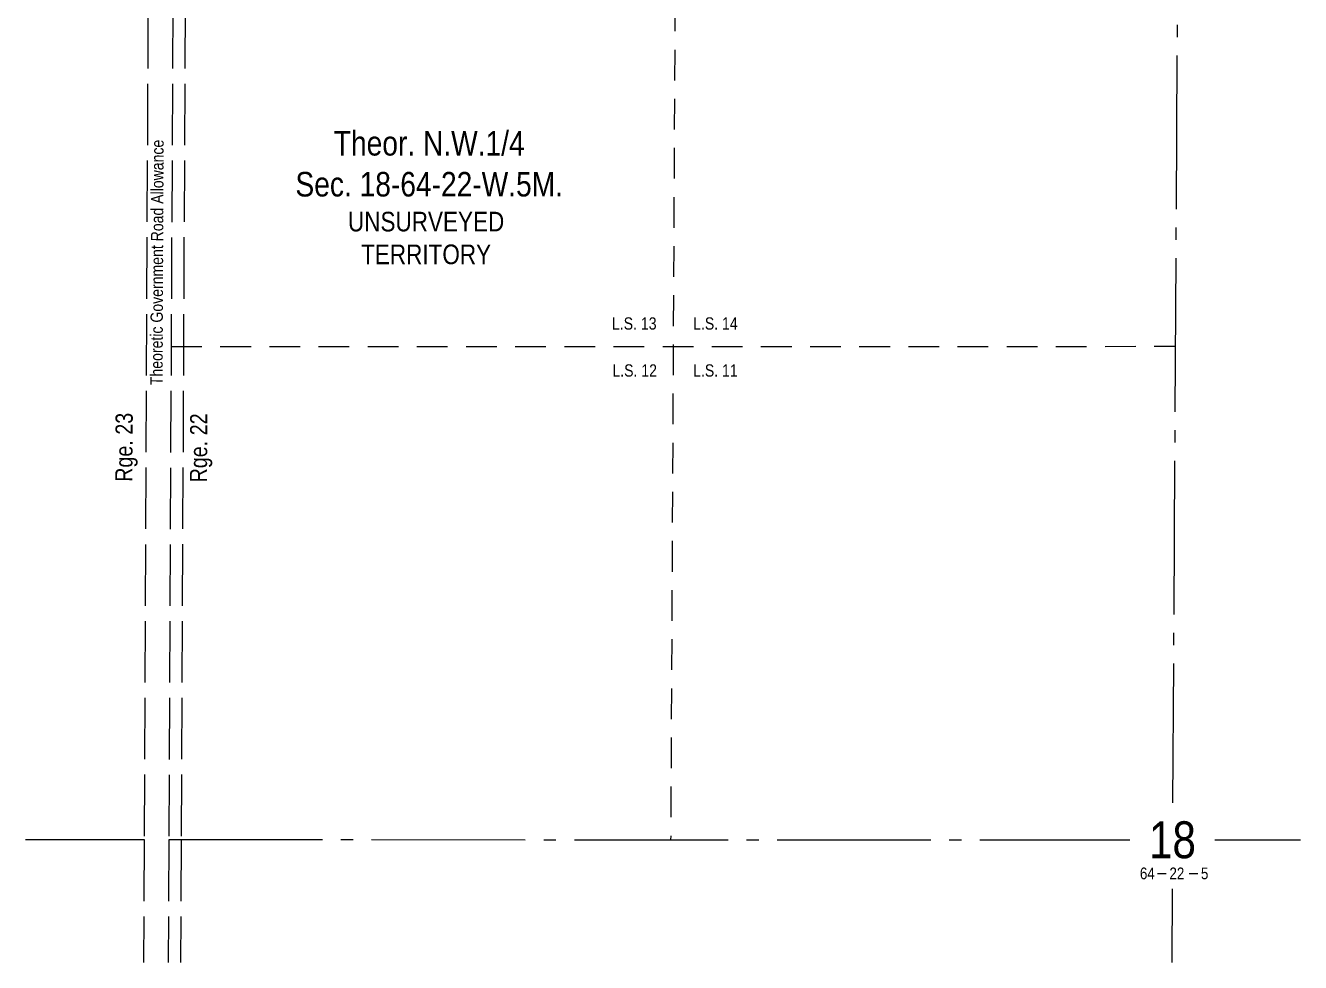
# Model space of a CAD drawing. Extents: x 478537 to 481996, y 6043277 to 6046701.
# Drawn here: x 478620 to 479658, y 6043329 to 6044091 of the extents above; entities that cross this region are included whole.
import ezdxf
from ezdxf.enums import TextEntityAlignment as Align

# ---------------------------------------------------------------- set-up
doc = ezdxf.new("R2010")
doc.units = 0
doc.header["$LTSCALE"] = 5
for name, pattern in [('foc-LSD', [8, 5, -3]), ('foc-QUARTERLINE', [33, 25, -3, 2, -3]), ('foc-UNSURVEYED', [12.5, 10, -2.5])]:
    doc.linetypes.add(name, pattern=pattern)
for name, color, linetype in [('10', 1, 'Continuous'), ('9', 3, 'Continuous'), ('C-SYMBOL', 7, 'Continuous'), ('D-TXT', 6, 'Continuous'), ('L-QSEC', 8, 'foc-QUARTERLINE'), ('L-ROAD-T', 7, 'Continuous'), ('L-SECLBL', 7, 'Continuous'), ('L-SECTION-LSD', 7, 'foc-LSD'), ('L-UNS-T', 3, 'Continuous'), ('L-USEC', 7, 'foc-UNSURVEYED')]:
    doc.layers.add(name, color=color, linetype=linetype)
doc.styles.add('100L', font='ARIALN.TTF', dxfattribs={"height": 11})
doc.styles.add('175L', font='ARIALN.TTF', dxfattribs={"height": 20})
doc.styles.add('80L', font='ARIALN.TTF', dxfattribs={"height": 10})
doc.styles.add('SIMPLEX', font='ARIALN.TTF')

# ---------------------------------------------------------------- blocks, each defined once
blk = doc.blocks.new('L-SECLBL')
at = {"layer": '9', "color": 7}
for p, q in [((-5.1, -27.8), (-12.3, -27.8)), ((20.7, -27.8), (13.5, -27.8))]:
    blk.add_line(p, q, dxfattribs=at)
at = {"layer": '10', "color": 2, "style": 'SIMPLEX'}
blk.add_attdef('SEC', text='', height=30, dxfattribs=at).set_placement((0, 0), align=Align.MIDDLE)
at = {"layer": '10', "color": 5, "style": '80L'}
blk.add_attdef('TWP', text='', height=9.5, dxfattribs=at).set_placement((-14.4, -27.4), align=Align.MIDDLE_RIGHT)
blk.add_attdef('RGE', text='', height=9.5, dxfattribs=at).set_placement((3.6, -27.4), align=Align.MIDDLE_CENTER)
blk.add_attdef('MER', text='', height=9.5, dxfattribs=at).set_placement((23.2, -27.4), align=Align.MIDDLE_LEFT)

msp = doc.modelspace()

# ---------------------------------------------------------------- linework, layer by layer
at = {"layer": 'L-QSEC'}
for p, q in [((479558.241, 6044232.019), (479553.859, 6043458.518)), ((478620.307, 6043428.791), (478716.878, 6043428.64)), ((478736.998, 6043428.637), (479519.067, 6043428.538)), ((479588.313, 6043428.53), (479657.895, 6043428.521)), ((479553.463, 6043388.556), (479553.123, 6043328.587))]:
    msp.add_line(p, q, dxfattribs=at)
at = {"layer": 'L-SECTION-LSD'}
for p, q in [((479149.446, 6044231.79), (479145.333, 6043428.586)), ((478738.836, 6043830.099), (479555.965, 6043830.277))]:
    msp.add_line(p, q, dxfattribs=at)
at = {"layer": 'L-USEC'}
for p, q in [((478720.553, 6044231.55), (478716.878, 6043428.64)), ((478740.673, 6044231.458), (478736.998, 6043428.548)), ((478750.712, 6044231.567), (478747.038, 6043428.636)), ((478716.878, 6043428.64), (478716.421, 6043328.693)), ((478736.998, 6043428.548), (478736.541, 6043328.69)), ((478747.038, 6043428.636), (478746.58, 6043328.689))]:
    msp.add_line(p, q, dxfattribs=at)

# ---------------------------------------------------------------- block references
at = {"layer": 'L-SECLBL', "xscale": 0.9994747999999969, "yscale": 0.9994747999999969, "zscale": 0.9994747999999969}
msp.add_blockref('L-SECLBL', (479553.689, 6043428.534), dxfattribs=at).add_auto_attribs({'SEC': '18', 'TWP': '64', 'RGE': '22', 'MER': '5'})

# ---------------------------------------------------------------- texts
at = {"layer": 'C-SYMBOL', "color": 3, "insert": (478948.858, 6044005.603), "char_height": 20, "width": 215.98445, "attachment_point": 2, "style": '175L'}
msp.add_mtext('Theor. N.W.1/4 \\PSec. 18-64-22-W.5M.', dxfattribs=at)
at = {"layer": 'D-TXT', "color": 3, "char_height": 13.9926, "attachment_point": 1, "rotation": 89.737901, "style": '80L'}
for s, width, insert in [('Rge. 23', 73.75526, (478693.34, 6043720.039)), ('Rge. 22', 63.86109, (478754.062, 6043719.541))]:
    msp.add_mtext_dynamic_manual_height_columns(s, width=width, gutter_width=47.5, heights=[0], dxfattribs=dict(at, insert=insert))
at = {"layer": 'L-ROAD-T', "style": '80L'}
msp.add_text('Theoretic Government Road Allowance', height=9.99475, rotation=89.73774, dxfattribs=at).set_placement((478727.284, 6043898.578), align=Align.MIDDLE_CENTER)
at = {"layer": 'L-SECTION-LSD', "attachment_point": 1, "style": '100L', "bg_fill": 3, "box_fill_scale": 1.5, "bg_fill_color": 256, "bg_fill_transparency": 0}
for s, width, insert, char_height in [('\\pi1.90714;L.S. 13', 36.83422, (479095.663, 6043853.87), 9.99475), ('L.S. 14', 36.9982, (479163.587, 6043853.87), 9.9947), ('\\pi2.24601;L.S. 12', 37.11172, (479095.663, 6043815.606), 9.99475), ('L.S. 11', 36.4495, (479163.587, 6043815.606), 9.9947)]:
    msp.add_mtext_dynamic_manual_height_columns(s, width=width, gutter_width=55, heights=[0], dxfattribs=dict(at, insert=insert, char_height=char_height))
at = {"layer": 'L-UNS-T', "color": 3, "insert": (478946.319, 6043918.376), "char_height": 15.9916, "attachment_point": 5, "style": '80L'}
msp.add_mtext_dynamic_manual_height_columns('UNSURVEYED TERRITORY', width=126.41375, gutter_width=47.5, heights=[0], dxfattribs=at)

doc.saveas('drawing.dxf')
